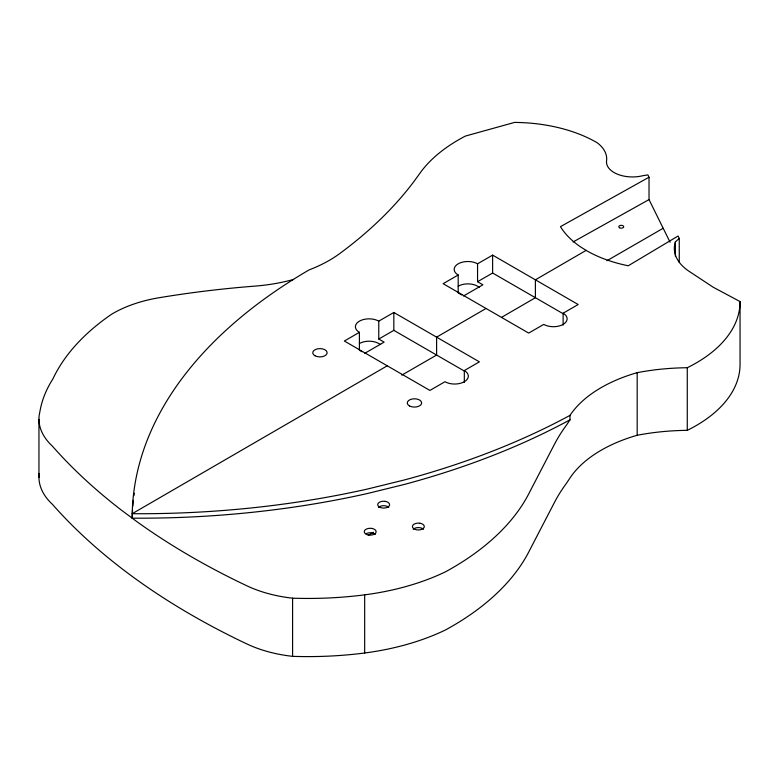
<?xml version="1.0" encoding="UTF-8"?>
<svg xmlns="http://www.w3.org/2000/svg" width="779" height="779" viewBox="0 0 779 779"><rect width="100%" height="100%" fill="white"/><g stroke="black" fill="none" stroke-linecap="round" stroke-linejoin="round"><path stroke-width="1.17" d="M569.994 419.832A629.072 363.189 0 0 1 404.496 484.402L367.6 493.477A629.072 363.189 0 0 1 132.206 518.171L132.206 513.702A610.045 352.205 0 0 1 309.136 269.885A129.703 74.881 0 0 0 339.683 253.603A568.923 328.465 0 0 0 414.194 181.147L421.965 170.465A178.187 102.877 0 0 1 465.404 136.072L514.578 122.41A118.204 68.24 0 0 1 597.094 142.703A45.416 26.223 0 0 1 606.559 160.805A25.999 15.005 0 0 0 642.724 175.733L647.865 174.886L649.024 177.222L560.471 226.64A110.326 63.693 0 0 0 580.998 247.186L586.616 250.682A110.326 63.693 0 0 0 628.254 265.775L678.061 236.027L679.259 238.452L675.383 241.87A60.811 35.113 0 0 0 688.558 270.965L713.145 287.188L740.05 301.57A150.113 86.664 0 0 1 687.273 367.727A168.576 97.326 0 0 0 637.183 372.654A137.63 79.458 0 0 0 569.994 415.363L569.994 419.832L566.46 425.159A307.111 177.31 0 0 0 554.823 443.582L529.71 491.968A306.926 177.203 0 0 1 445.695 571.708A191.517 110.569 0 0 1 364.669 594.844A260.157 150.201 0 0 1 292.592 598.184A102.487 59.165 0 0 1 246.943 585.837A756.175 436.571 0 0 1 137.094 521.803L121.115 509.914A756.175 436.571 0 0 1 52.359 446.114A88.787 51.258 0 0 1 39.184 415.295L40.489 408.537A224.761 129.762 0 0 1 52.845 379.022A292.349 168.78 0 0 1 111.611 314.229A106.937 61.736 0 0 1 159.023 297.744A669.327 386.433 0 0 1 254.879 286.117A129.703 74.881 0 0 0 293.586 279.447M387.251 365.799L132.206 513.702A629.072 363.189 0 0 0 367.6 489.008L404.496 479.922A629.072 363.189 0 0 0 569.994 415.363M486.038 308.465L436.61 337.151L436.61 355.049L401.867 375.108M586.129 250.38L535.397 279.827L535.397 297.714L501.793 317.219M458.188 274.997L443.134 283.692L528.688 333.091L543.752 324.395A13.691 7.907 0 0 0 563.12 324.395A13.691 7.907 0 0 0 563.12 313.216L578.174 304.521L492.62 255.123L477.556 263.818A13.691 7.907 0 0 0 458.188 263.818A13.691 7.907 0 0 0 458.188 274.997L458.188 292.894L461.752 294.949M359.401 332.331L344.347 341.027L429.901 390.425L444.965 381.729A13.691 7.907 0 0 0 464.323 381.729A13.691 7.907 0 0 0 464.323 370.551L479.387 361.855L393.833 312.457L378.769 321.152A13.691 7.907 0 0 0 359.401 321.152A13.691 7.907 0 0 0 359.401 332.331L359.401 350.229L362.079 351.767M477.556 263.818L477.556 281.706L492.62 273.02L563.568 313.976M378.769 321.152L378.769 339.04L393.833 330.345L464.781 371.31M463.534 295.981L482.902 284.802L477.556 281.706M364.747 353.315L384.115 342.127L378.769 339.04M606.958 260.722L663.182 228.257M368.243 535.29L373.511 532.252M573.12 241.948L649.024 199.59L649.024 177.222M479.338 287.208L477.556 286.185A13.691 7.907 0 0 0 458.188 286.185M380.551 344.542L378.769 343.52A13.691 7.907 0 0 0 359.401 343.52M649.024 199.59L670.096 242.25M740.05 301.57L740.05 364.192A150.113 86.664 0 0 1 687.273 430.339A168.576 97.326 0 0 0 637.183 435.266A137.63 79.458 0 0 0 569.994 477.975L566.46 483.311A307.111 177.31 0 0 0 554.823 501.734L529.71 550.11A306.926 177.203 0 0 1 445.695 629.851A191.517 110.569 0 0 1 364.669 652.997A260.157 150.201 0 0 1 292.592 656.337A102.487 59.165 0 0 1 246.943 643.98A756.175 436.571 0 0 1 52.359 504.256A88.787 51.258 0 0 1 39.184 473.437M687.273 367.727L687.273 430.339M679.259 238.452L679.259 262.533M675.383 241.87L675.383 256.32M637.183 372.654L637.183 435.266M563.12 313.216L563.12 325.145M492.62 255.123L492.62 273.02M464.323 370.551L464.323 382.47M393.833 312.457L393.833 330.345M364.669 594.844L364.669 652.997M292.592 598.184L292.592 656.337M38.95 419.326L38.95 477.469M378.526 507.421A5.93 3.418 0 0 1 383.658 505.707L385.186 505.824A5.93 3.418 0 0 1 388.789 507.421M366.003 533.761A5.93 3.418 0 0 1 370.191 532.758L371.729 532.875A5.93 3.418 0 0 1 375.322 534.472M413.23 529.301A5.93 3.418 0 0 1 418.362 527.587L419.891 527.704A5.93 3.418 0 0 1 423.494 529.301M132.206 518.171A610.045 352.205 0 0 1 132.557 509.856M132.81 506.292A610.045 352.205 0 0 1 133.365 500.352M133.939 495.619A610.045 352.205 0 0 1 134.261 493.243M385.186 501.355L383.658 501.238A5.93 3.418 0 0 0 377.776 504.208A5.93 3.418 0 0 0 382.119 507.966L383.658 508.083A5.93 3.418 0 0 0 389.529 505.104A5.93 3.418 0 0 0 385.186 501.355M419.891 523.235L418.362 523.118A5.93 3.418 0 0 0 412.49 526.088A5.93 3.418 0 0 0 416.823 529.847L418.362 529.963A5.93 3.418 0 0 0 424.234 526.984A5.93 3.418 0 0 0 419.891 523.235M371.729 528.405L370.191 528.289A5.93 3.418 0 0 0 364.319 531.259A5.93 3.418 0 0 0 368.662 535.017L370.191 535.134A5.93 3.418 0 0 0 376.072 532.154A5.93 3.418 0 0 0 371.729 528.405M409.598 405.986A7.186 4.148 0 0 0 421.478 403.834A7.186 4.148 0 0 0 412.315 398.975A7.186 4.148 0 0 0 409.598 405.986M315.076 355.808A7.186 4.148 0 0 0 326.956 353.656A7.186 4.148 0 0 0 317.793 348.797A7.186 4.148 0 0 0 315.076 355.808M619.519 227.75A2.464 1.422 0 0 0 623.628 227.108A2.464 1.422 0 0 0 620.62 225.374A2.464 1.422 0 0 0 619.519 227.75"/></g></svg>
